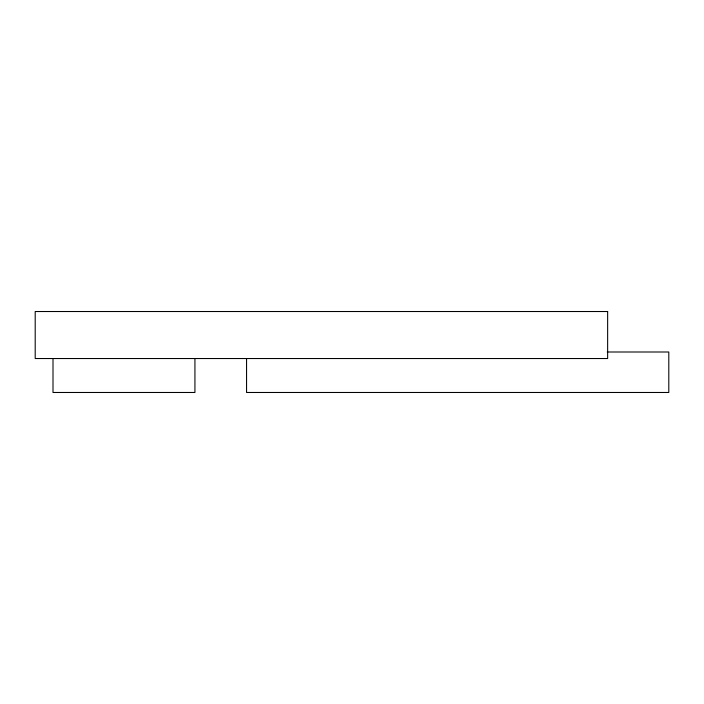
<?xml version="1.0" encoding="UTF-8"?>
<svg xmlns="http://www.w3.org/2000/svg" width="704" height="704" viewBox="0 0 704 704"><rect width="100%" height="100%" fill="white"/><g stroke="black" fill="none" stroke-linecap="round" stroke-linejoin="round"><path stroke-width="1.06" d="M607.226 352L668.8 352L668.8 392.48L246.558 392.48L246.558 358.53M194.929 358.53L194.929 392.48L53.002 392.48L53.002 358.53M607.64 311.52L35.2 311.52L35.2 358.53L607.64 358.53L607.64 311.52"/></g></svg>
